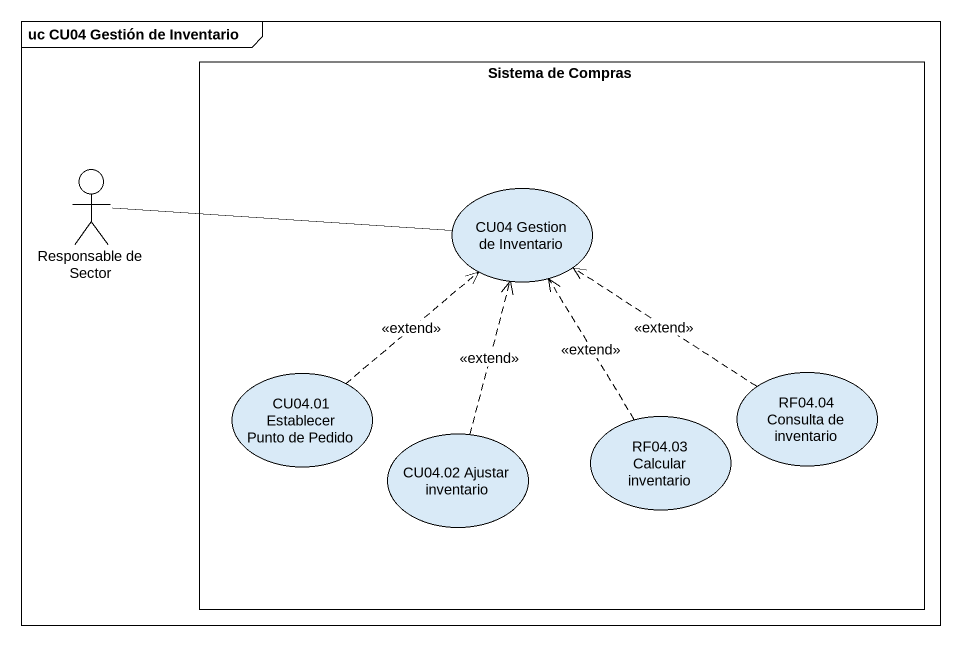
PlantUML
@startuml
mainframe uc CU04 Gestión de Inventario
rectangle "Sistema de Compras" as Sistema_de_Compras {
  usecase "CU04 Gestion de Inventario" as CU04_Gestion_de_Inventario
  usecase "CU04.01 Establecer Punto de Pedido" as CU04_01_Establecer_Punto_de
  usecase "RF04.04 Consulta de inventario" as RF04_04_Consulta_de
  usecase "CU04.02 Ajustar inventario" as CU04_02_Ajustar_inventario
  usecase "RF04.03 Calcular inventario" as RF04_03_Calcular_inventario
}
actor "Responsable de Sector" as Responsable_de_Sector
Responsable_de_Sector -right- CU04_Gestion_de_Inventario
CU04_01_Establecer_Punto_de .up.> CU04_Gestion_de_Inventario : <<extend>>
RF04_04_Consulta_de .up.> CU04_Gestion_de_Inventario : <<extend>>
CU04_02_Ajustar_inventario .up.> CU04_Gestion_de_Inventario : <<extend>>
RF04_03_Calcular_inventario .up.> CU04_Gestion_de_Inventario : <<extend>>
@enduml
